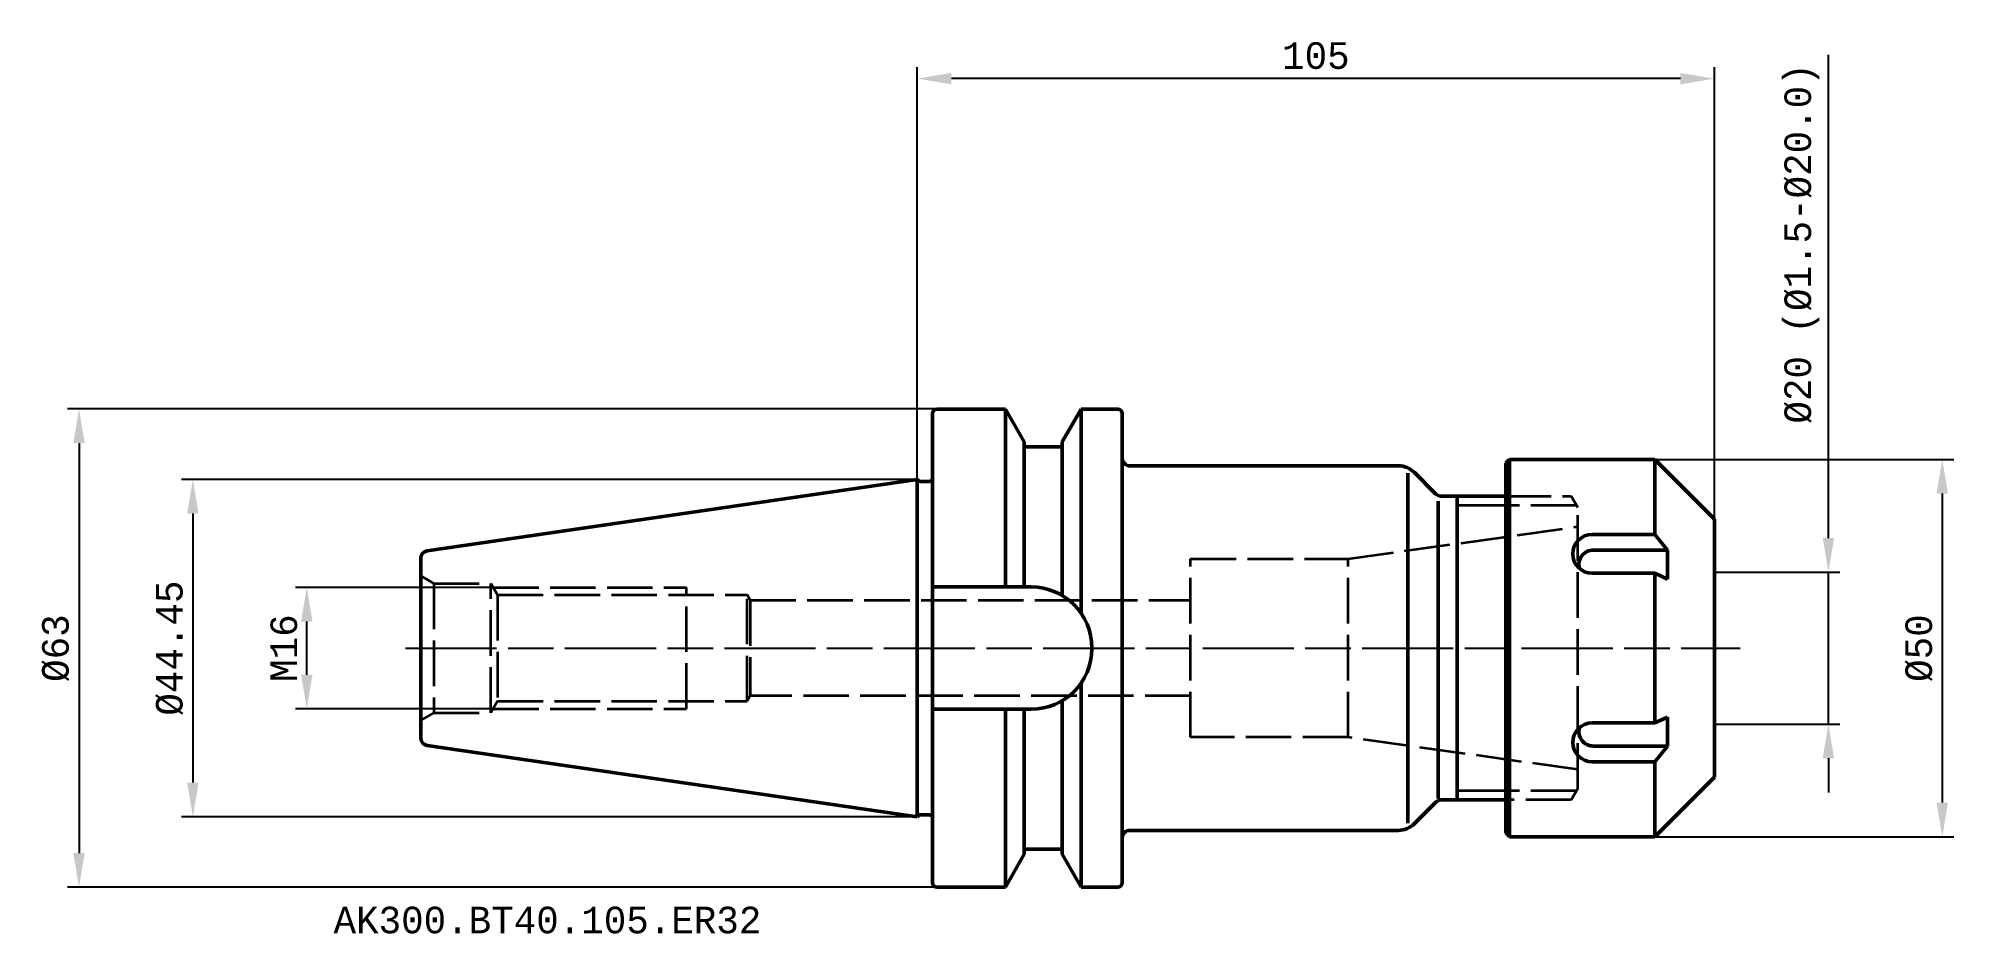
# Model space of a CAD drawing. Header units: millimetres. Extents: x -116 to 137, y -38 to 80.
import ezdxf

# ---------------------------------------------------------------- set-up
doc = ezdxf.new("R2010")
doc.units = ezdxf.units.MM
doc.header["$LTSCALE"] = 2
doc.linetypes.add('DASH', pattern=[3.75, 3, -0.75])
doc.linetypes.add('LONGDASH_DASH', pattern=[10.5, 6, -0.75, 3, -0.75])
for name, color, linetype, lineweight in [('1', 4, 'Continuous', 50), ('2', 7, 'Continuous', 25), ('4', 2, 'LONGDASH_DASH', 25), ('6', 5, 'Continuous', 35), ('SK2', 7, 'Continuous', 25), ('SK3', 1, 'DASH', 35), ('SK4', 2, 'LONGDASH_DASH', 25), ('SK6', 5, 'Continuous', 35)]:
    doc.layers.add(name, color=color, linetype=linetype, lineweight=lineweight)
doc.styles.add('MONOSPACE821BT', font='monos.ttf')
doc.dimstyles.new('BMG_MONOSPACE', dxfattribs={"dimtxt": 3.5, "dimasz": 4.5, "dimexe": 1.5, "dimexo": 0, "dimgap": 1.2, "dimtad": 1, "dimdec": 3, "dimdsep": 46, "dimtxsty": 'MONOSPACE821BT', "dimcen": 2.5, "dimazin": 2, "dimtfac": 1, "dimtdec": 3, "dimtmove": 0, "dimatfit": 0, "dimfxl": 1, "dimtolj": 1, "dimarcsym": 0})

# ---------------------------------------------------------------- blocks, each defined once
blk = doc.blocks.new('*D1')
at = {"layer": 'SK2', "color": 0, "lineweight": -2}
for p, q in [((-55.86, 8), (-81.9, 8)), ((-80.4, -3.5), (-80.4, 3.5)), ((-55.86, -8), (-81.9, -8))]:
    blk.add_line(p, q, dxfattribs=at)
at = {"layer": 'SK2', "color": 0}
for points in [[(-81.15, 3.5), (-79.65, 3.5), (-80.4, 8)], [(-81.15, -3.5), (-79.65, -3.5), (-80.4, -8)]]:
    blk.add_solid(points, dxfattribs=at)
at = {"layer": 'SK2', "color": 0, "insert": (-83.41, 0), "char_height": 3.5, "attachment_point": 5, "rotation": 90, "style": 'MONOSPACE821BT'}
blk.add_mtext('\\A1;M16', dxfattribs=at)
blk = doc.blocks.new('*D2')
at = {"layer": 'SK2', "color": 0, "lineweight": -2}
for p, q in [((0, 22.22), (-96.9, 22.22)), ((-95.4, 17.72), (-95.4, -17.72)), ((0, -22.23), (-96.9, -22.23))]:
    blk.add_line(p, q, dxfattribs=at)
at = {"layer": 'SK2', "color": 0}
for points in [[(-96.15, 17.72), (-94.65, 17.72), (-95.4, 22.22)], [(-96.15, -17.72), (-94.65, -17.72), (-95.4, -22.23)]]:
    blk.add_solid(points, dxfattribs=at)
at = {"layer": 'SK2', "color": 0, "insert": (-98.46, 0), "char_height": 3.5, "attachment_point": 5, "rotation": 90, "style": 'MONOSPACE821BT'}
blk.add_mtext('\\A1;%%c44.45', dxfattribs=at)
blk = doc.blocks.new('*D3')
at = {"layer": 'SK2', "color": 0, "lineweight": -2}
for p, q in [((2.6, 31.49), (-111.9, 31.49)), ((-110.4, 26.99), (-110.4, -26.99)), ((2.6, -31.49), (-111.9, -31.49))]:
    blk.add_line(p, q, dxfattribs=at)
at = {"layer": 'SK2', "color": 0}
for points in [[(-111.15, 26.99), (-109.65, 26.99), (-110.4, 31.49)], [(-111.15, -26.99), (-109.65, -26.99), (-110.4, -31.49)]]:
    blk.add_solid(points, dxfattribs=at)
at = {"layer": 'SK2', "color": 0, "insert": (-113.46, 0), "char_height": 3.5, "attachment_point": 5, "rotation": 90, "style": 'MONOSPACE821BT'}
blk.add_mtext('\\A1;%%c63', dxfattribs=at)
blk = doc.blocks.new('*D4')
at = {"layer": '2', "color": 0, "lineweight": -2}
for p, q in [((0, 22.22), (0, 76.5)), ((105, 17), (105, 76.5)), ((100.5, 75), (4.5, 75))]:
    blk.add_line(p, q, dxfattribs=at)
at = {"layer": '2', "color": 0}
for points in [[(4.5, 75.75), (4.5, 74.25), (0, 75)], [(100.5, 75.75), (100.5, 74.25), (105, 75)]]:
    blk.add_solid(points, dxfattribs=at)
at = {"layer": '2', "color": 0, "insert": (52.5, 78.01), "char_height": 3.5, "attachment_point": 5, "style": 'MONOSPACE821BT'}
blk.add_mtext('\\A1;105', dxfattribs=at)
blk = doc.blocks.new('*D5')
at = {"layer": 'SK2', "color": 0, "lineweight": -2}
for p, q in [((120, 14.5), (120, 78.15)), ((105, 10), (121.5, 10)), ((120, -10), (120, 10)), ((105, -10), (121.5, -10)), ((120, -14.5), (120, -19))]:
    blk.add_line(p, q, dxfattribs=at)
at = {"layer": 'SK2', "color": 0}
for points in [[(119.25, 14.5), (120.75, 14.5), (120, 10)], [(119.25, -14.5), (120.75, -14.5), (120, -10)]]:
    blk.add_solid(points, dxfattribs=at)
at = {"layer": 'SK2', "color": 0, "insert": (116.51, 53.29), "char_height": 3.5, "attachment_point": 5, "rotation": 90, "style": 'MONOSPACE821BT'}
blk.add_mtext('\\A1;%%c20 (%%c1.5-%%c20.0)', dxfattribs=at)
blk = doc.blocks.new('*D6')
at = {"layer": 'SK2', "color": 0, "lineweight": -2}
for p, q in [((97.15, 24.85), (136.5, 24.85)), ((135, 20.35), (135, -20.35)), ((97.15, -24.85), (136.5, -24.85))]:
    blk.add_line(p, q, dxfattribs=at)
at = {"layer": 'SK2', "color": 0}
for points in [[(134.25, 20.35), (135.75, 20.35), (135, 24.85)], [(134.25, -20.35), (135.75, -20.35), (135, -24.85)]]:
    blk.add_solid(points, dxfattribs=at)
at = {"layer": 'SK2', "color": 0, "insert": (131.94, 0), "char_height": 3.5, "attachment_point": 5, "rotation": 90, "style": 'MONOSPACE821BT'}
blk.add_mtext('\\A1;%%c50', dxfattribs=at)

msp = doc.modelspace()

# ---------------------------------------------------------------- linework, layer by layer
at = {"layer": '1'}
for p, q in [((2, -30.8885), (2, 30.8885)), ((2.6, 31.4885), (11.5999, 31.4885)), ((11.5999, 31.4885), (11.5999, 8.05)), ((14.1, 27.1583), (11.5999, 31.4885)), ((19.1, 27.1583), (21.6001, 31.4885)), ((21.6001, 31.4885), (21.6001, 4.5709)), ((21.6001, 31.4885), (26.4, 31.4885)), ((27, -30.8885), (27, 30.8885)), ((14.1, 8.05), (14.1, 27.1583)), ((14.1, 26.5), (19.1, 26.5)), ((19.1, 6.9195), (19.1, 27.1583)), ((28, 24), (63.357, 24)), ((64.6, 23.03), (64.6, -23.046)), ((65.479, 23.121), (68.307, 20.293)), ((78, 24.85), (77.5, 24.35)), ((77.5, -24.35), (77.5, 24.35)), ((78, -24.85), (78, 24.85)), ((97.15, 24.85), (78, 24.85)), ((97.15, 24.85), (105, 17)), ((97.15, 24.85), (97.15, 14.973)), ((-64.5443, 12.8121), (0, 22.225)), ((0, -22.225), (0, 22.225)), ((0.38, 21.95), (1.6, 21.95)), ((68.6, 19.35), (68.6, -19.79)), ((69.014, 20), (77.5, 20)), ((71.1, 20), (71.1, -20)), ((105, 17), (105, -17)), ((88.8915, 14.973), (97.15, 14.973)), ((89.0506, 12.9053), (98.7954, 12.9053)), ((97.15, 14.973), (98.7954, 12.9053)), ((98.7954, 12.9053), (98.7954, 9.0947)), ((-65.4, -11.8226), (-65.4, 11.8226)), ((2, 8.05), (15, 8.05)), ((88.8915, 9.8516), (97.15, 9.8516)), ((97.15, -9.8516), (97.15, 9.8516)), ((98.7954, 9.0947), (97.15, 9.8516)), ((21.6001, -31.4885), (21.6001, -4.5709)), ((19.1, -6.9195), (19.1, -27.1582)), ((2, -8.05), (15, -8.05)), ((11.5999, -31.4885), (11.5999, -8.05)), ((14.1, -8.05), (14.1, -27.1582)), ((88.8915, -9.8516), (97.15, -9.8516)), ((98.7954, -9.0947), (97.15, -9.8516)), ((98.7954, -12.9053), (98.7954, -9.0947)), ((-64.5443, -12.8121), (0, -22.225)), ((88.8915, -14.973), (97.15, -14.973)), ((89.0506, -12.9053), (98.7954, -12.9053)), ((97.15, -14.973), (98.7954, -12.9053)), ((97.15, -24.85), (97.15, -14.973)), ((97.15, -24.85), (105, -17)), ((77.5, -20), (69.014, -20)), ((0.38, -21.95), (1.6, -21.95)), ((68.307, -20.293), (65.479, -23.121)), ((63.357, -24), (28, -24)), ((78, -24.85), (77.5, -24.35)), ((97.15, -24.85), (78, -24.85)), ((14.1, -27.1582), (11.5999, -31.4885)), ((14.1, -26.5), (19.1, -26.5)), ((19.1, -27.1582), (21.6001, -31.4885)), ((2.6, -31.4885), (11.5999, -31.4885)), ((21.6001, -31.4885), (26.4, -31.4885))]:
    msp.add_line(p, q, dxfattribs=at)
for centre, radius, start, end in [((2.6, 30.8885), 0.6, 90, 180), ((26.4, 30.8885), 0.6, 0, 90), ((28, 25), 1, 180, 269.999969), ((63.357, 21), 3, 44.986557, 90.000023), ((0.3799, 22.35), 0.4, 198.209156, 270.007046), ((1.6, 22.35), 0.4, 270, 360), ((69.014, 21), 1, 224.991425, 269.987885), ((-64.4, 11.8226), 1, 98.298492, 180.000013), ((88.8915, 12.4123), 2.5607, 90, 270), ((89.0506, 11), 1.9053, 90, 196.072666), ((15, 0.05), 8, 0, 90), ((15, -0.05), 8, 270, 360), ((88.8915, -12.4123), 2.5607, 90, 270), ((-64.4, -11.8226), 1, 179.999987, 261.701508), ((89.0506, -11), 1.9053, 163.927334, 270), ((69.014, -21), 1, 90, 134.999985), ((0.3799, -22.35), 0.4, 89.992954, 161.790844), ((1.6, -22.35), 0.4, 0, 90), ((28, -25), 1, 90, 180.000015), ((63.357, -21), 3, 269.993134, 315.008667), ((2.6, -30.8885), 0.6, 180, 270), ((26.4, -30.8885), 0.6, 270, 360)]:
    msp.add_arc(centre, radius, start, end, dxfattribs=at)
at = {"layer": '4'}
msp.add_line((-67.4, 0), (108.4, 0), dxfattribs=at)
at = {"layer": '6'}
for p, q in [((77.5, 18.8), (71.1, 18.8)), ((77.5, -18.8), (71.1, -18.8))]:
    msp.add_line(p, q, dxfattribs=at)
at = {"layer": 'SK3'}
for p, q in [((77.5, 20), (86.134, 20)), ((86.8268, 18.8), (77.5, 18.8)), ((87, 18.5), (86.134, 20)), ((87, -18.5), (87, 18.5)), ((56.7597, 11.75), (87, 16)), ((36, 11.75), (56.7597, 11.75)), ((36, -11.75), (36, 11.75)), ((56.7597, -11.75), (56.7597, 11.75)), ((-63.6795, 8.5068), (-65.4, 9.5)), ((-63.6795, 8.5068), (-63.6795, -8.5068)), ((-63.6795, 8.5068), (-56.15, 8.5068)), ((-56.15, -8.5068), (-56.15, 8.5068)), ((-55.2801, 7), (-56.15, 8.5067)), ((-55.8575, 8), (-30.4, 8)), ((-30.4, -8), (-30.4, 8)), ((-55.2801, 7), (-55.2801, -7)), ((-55.2801, 7), (-22.4, 7)), ((-22.4, -7), (-22.4, 7)), ((-21.9959, 6.3), (-22.4, 7)), ((-21.9959, 6.3), (36, 6.3)), ((-21.9959, 6.3), (-21.9959, -6.3)), ((-55.2801, -7), (-56.15, -8.5067)), ((-55.2801, -7), (-22.4, -7)), ((-21.9959, -6.3), (-22.4, -7)), ((36, -6.3), (-21.9959, -6.3)), ((-63.6797, -8.5068), (-65.4, -9.5)), ((-63.6797, -8.5068), (-56.15, -8.5068)), ((-55.8575, -8), (-30.4, -8)), ((56.7597, -11.75), (36, -11.75)), ((87, -16), (56.7597, -11.75)), ((86.8268, -18.8), (77.5, -18.8)), ((86.134, -20), (77.5, -20)), ((87, -18.5), (86.134, -20))]:
    msp.add_line(p, q, dxfattribs=at)
at = {"layer": 'SK4'}
msp.add_line((-67.4, 0), (108.4, 0), dxfattribs=at)

# ---------------------------------------------------------------- texts
at = {"layer": 'SK6', "style": 'MONOSPACE821BT'}
msp.add_text('AK300.BT40.105.ER32', height=3.5, dxfattribs=at).set_placement((-76.874, -37.559))

# ---------------------------------------------------------------- dimensions: what is measured, and where the dimension line sits
at = {"layer": '2'}
dim = msp.add_linear_dim(base=(0, 75), p1=(105, 17), p2=(0, 22.225), angle=180, dimstyle='BMG_MONOSPACE', dxfattribs=at)
dim.commit()
dim.dimension.update_dxf_attribs({"geometry": '*D4', "text_midpoint": (52.5, 75), "dimtype": 160})
at = {"layer": 'SK2'}
dim = msp.add_linear_dim(base=(120, 10.0001), p1=(105.001, -9.9999), p2=(105, 10.0001), angle=90, text='%%c<> (%%c1.5-%%c20.0)', dimstyle='BMG_MONOSPACE', dxfattribs=at)
dim.commit()
dim.dimension.update_dxf_attribs({"geometry": '*D5', "text_midpoint": (120, 53.2877), "dimtype": 160})
for base, p1, p2, angle, text, override, picture, middle in [((-110.4, -31.4885), (2.6, 31.4885), (2.6, -31.4885), 270, '%%c<>', {"dimdec": 1}, '*D3', (-110.4, 0)), ((135, -24.85), (97.15, 24.85), (97.15, -24.85), 270, '%%c<>', {"dimdec": 0}, '*D6', (135, 0.0005)), ((-95.4, -22.225), (0, 22.225), (0, -22.225), 270, '%%c<>', {"dimdec": 2}, '*D2', (-95.4, 0)), ((-80.4, 8), (-55.8575, -8), (-55.8575, 8), 90, 'M<>', {"dimdec": 1}, '*D1', (-80.4, 0))]:
    dim = msp.add_linear_dim(base=base, p1=p1, p2=p2, angle=angle, text=text, dimstyle='BMG_MONOSPACE', override=override, dxfattribs=at)
    dim.commit()
    dim.dimension.update_dxf_attribs({"geometry": picture, "text_midpoint": middle, "dimtype": 160})

doc.saveas('drawing.dxf')
